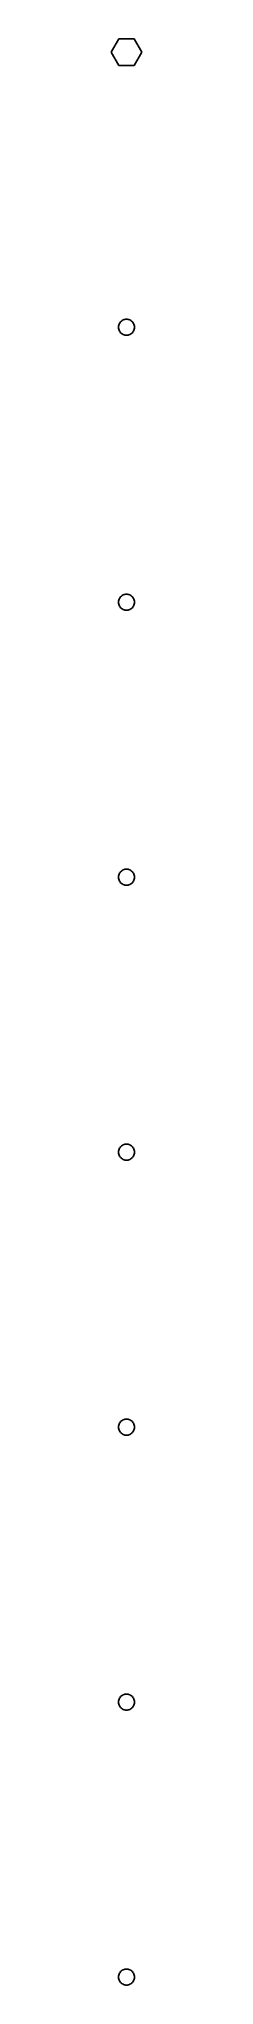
# Model space of a CAD drawing. Header units: metres. Extents: x -6 to 6, y -3 to 726.
import ezdxf

# ---------------------------------------------------------------- set-up
doc = ezdxf.new("R2010")
doc.units = ezdxf.units.M

msp = doc.modelspace()

# ---------------------------------------------------------------- linework, layer by layer
for p, q in [((-2.88499, 725.997), (-5.76999, 721)), ((2.88499, 725.997), (-2.88499, 725.997)), ((5.76999, 721), (2.88499, 725.997)), ((-5.76999, 721), (-2.88499, 716.003)), ((-2.88499, 716.003), (2.88499, 716.003)), ((2.88499, 716.003), (5.76999, 721)), ((-2.42705, 619.763), (-2.62891, 619.445)), ((-2.1869, 620.054), (-2.42705, 619.763)), ((-1.91226, 620.312), (-2.1869, 620.054)), ((-1.60747, 620.533), (-1.91226, 620.312)), ((-1.27733, 620.714), (-1.60747, 620.533)), ((-0.927048, 620.853), (-1.27733, 620.714)), ((-0.562134, 620.947), (-0.927048, 620.853)), ((-0.18837, 620.994), (-0.562134, 620.947)), ((0.18837, 620.994), (-0.18837, 620.994)), ((0.562134, 620.947), (0.18837, 620.994)), ((0.927048, 620.853), (0.562134, 620.947)), ((1.27733, 620.714), (0.927048, 620.853)), ((1.60747, 620.533), (1.27733, 620.714)), ((1.91226, 620.312), (1.60747, 620.533)), ((2.1869, 620.054), (1.91226, 620.312)), ((2.42705, 619.763), (2.1869, 620.054)), ((2.62891, 619.445), (2.42705, 619.763)), ((-2.97633, 618.376), (-3, 618)), ((-3, 618), (-2.97633, 617.624)), ((-2.90575, 618.746), (-2.97633, 618.376)), ((-2.97633, 617.624), (-2.90575, 617.254)), ((-2.78932, 619.104), (-2.90575, 618.746)), ((-2.90575, 617.254), (-2.78932, 616.896)), ((-2.62891, 619.445), (-2.78932, 619.104)), ((-2.78932, 616.896), (-2.62891, 616.555)), ((-2.62891, 616.555), (-2.42705, 616.237)), ((-2.42705, 616.237), (-2.1869, 615.946)), ((-2.1869, 615.946), (-1.91226, 615.688)), ((-1.91226, 615.688), (-1.60747, 615.467)), ((-1.60747, 615.467), (-1.27733, 615.286)), ((-1.27733, 615.286), (-0.927048, 615.147)), ((-0.927048, 615.147), (-0.562134, 615.053)), ((-0.562134, 615.053), (-0.18837, 615.006)), ((-0.18837, 615.006), (0.18837, 615.006)), ((0.18837, 615.006), (0.562134, 615.053)), ((0.562134, 615.053), (0.927048, 615.147)), ((0.927048, 615.147), (1.27733, 615.286)), ((1.27733, 615.286), (1.60747, 615.467)), ((1.60747, 615.467), (1.91226, 615.688)), ((1.91226, 615.688), (2.1869, 615.946)), ((2.1869, 615.946), (2.42705, 616.237)), ((2.42705, 616.237), (2.62891, 616.555)), ((2.78932, 619.104), (2.62891, 619.445)), ((2.62891, 616.555), (2.78932, 616.896)), ((2.90575, 618.746), (2.78932, 619.104)), ((2.78932, 616.896), (2.90575, 617.254)), ((2.97633, 618.376), (2.90575, 618.746)), ((2.90575, 617.254), (2.97633, 617.624)), ((3, 618), (2.97633, 618.376)), ((2.97633, 617.624), (3, 618)), ((-1.27733, 517.714), (-1.60747, 517.533)), ((-0.927048, 517.853), (-1.27733, 517.714)), ((-0.562134, 517.947), (-0.927048, 517.853)), ((-0.18837, 517.994), (-0.562134, 517.947)), ((0.18837, 517.994), (-0.18837, 517.994)), ((0.562134, 517.947), (0.18837, 517.994)), ((0.927048, 517.853), (0.562134, 517.947)), ((1.27733, 517.714), (0.927048, 517.853)), ((1.60747, 517.533), (1.27733, 517.714)), ((-2.97633, 515.376), (-3, 515)), ((-3, 515), (-2.97633, 514.624)), ((-2.90575, 515.746), (-2.97633, 515.376)), ((-2.97633, 514.624), (-2.90575, 514.254)), ((-2.78932, 516.104), (-2.90575, 515.746)), ((-2.90575, 514.254), (-2.78932, 513.896)), ((-2.62891, 516.445), (-2.78932, 516.104)), ((-2.78932, 513.896), (-2.62891, 513.555)), ((-2.42705, 516.763), (-2.62891, 516.445)), ((-2.62891, 513.555), (-2.42705, 513.237)), ((-2.1869, 517.054), (-2.42705, 516.763)), ((-2.42705, 513.237), (-2.1869, 512.946)), ((-1.91226, 517.312), (-2.1869, 517.054)), ((-2.1869, 512.946), (-1.91226, 512.688)), ((-1.60747, 517.533), (-1.91226, 517.312)), ((-1.91226, 512.688), (-1.60747, 512.467)), ((-1.60747, 512.467), (-1.27733, 512.286)), ((-1.27733, 512.286), (-0.927048, 512.147)), ((-0.927048, 512.147), (-0.562134, 512.053)), ((-0.562134, 512.053), (-0.18837, 512.006)), ((-0.18837, 512.006), (0.18837, 512.006)), ((0.18837, 512.006), (0.562134, 512.053)), ((0.562134, 512.053), (0.927048, 512.147)), ((0.927048, 512.147), (1.27733, 512.286)), ((1.27733, 512.286), (1.60747, 512.467)), ((1.91226, 517.312), (1.60747, 517.533)), ((1.60747, 512.467), (1.91226, 512.688)), ((2.1869, 517.054), (1.91226, 517.312)), ((1.91226, 512.688), (2.1869, 512.946)), ((2.42705, 516.763), (2.1869, 517.054)), ((2.1869, 512.946), (2.42705, 513.237)), ((2.62891, 516.445), (2.42705, 516.763)), ((2.42705, 513.237), (2.62891, 513.555)), ((2.78932, 516.104), (2.62891, 516.445)), ((2.62891, 513.555), (2.78932, 513.896)), ((2.90575, 515.746), (2.78932, 516.104)), ((2.78932, 513.896), (2.90575, 514.254)), ((2.97633, 515.376), (2.90575, 515.746)), ((2.90575, 514.254), (2.97633, 514.624)), ((3, 515), (2.97633, 515.376)), ((2.97633, 514.624), (3, 515)), ((-2.97633, 412.376), (-3, 412)), ((-3, 412), (-2.97633, 411.624)), ((-2.90575, 412.746), (-2.97633, 412.376)), ((-2.97633, 411.624), (-2.90575, 411.254)), ((-2.78932, 413.104), (-2.90575, 412.746)), ((-2.90575, 411.254), (-2.78932, 410.896)), ((-2.62891, 413.445), (-2.78932, 413.104)), ((-2.78932, 410.896), (-2.62891, 410.555)), ((-2.42705, 413.763), (-2.62891, 413.445)), ((-2.62891, 410.555), (-2.42705, 410.237)), ((-2.1869, 414.054), (-2.42705, 413.763)), ((-2.42705, 410.237), (-2.1869, 409.946)), ((-1.91226, 414.312), (-2.1869, 414.054)), ((-2.1869, 409.946), (-1.91226, 409.688)), ((-1.60747, 414.533), (-1.91226, 414.312)), ((-1.91226, 409.688), (-1.60747, 409.467)), ((-1.27733, 414.714), (-1.60747, 414.533)), ((-1.60747, 409.467), (-1.27733, 409.286)), ((-0.927048, 414.853), (-1.27733, 414.714)), ((-1.27733, 409.286), (-0.927048, 409.147)), ((-0.562134, 414.947), (-0.927048, 414.853)), ((-0.927048, 409.147), (-0.562134, 409.053)), ((-0.18837, 414.994), (-0.562134, 414.947)), ((-0.562134, 409.053), (-0.18837, 409.006)), ((0.18837, 414.994), (-0.18837, 414.994)), ((-0.18837, 409.006), (0.18837, 409.006)), ((0.562134, 414.947), (0.18837, 414.994)), ((0.18837, 409.006), (0.562134, 409.053)), ((0.927048, 414.853), (0.562134, 414.947)), ((0.562134, 409.053), (0.927048, 409.147)), ((1.27733, 414.714), (0.927048, 414.853)), ((0.927048, 409.147), (1.27733, 409.286)), ((1.60747, 414.533), (1.27733, 414.714)), ((1.27733, 409.286), (1.60747, 409.467)), ((1.91226, 414.312), (1.60747, 414.533)), ((1.60747, 409.467), (1.91226, 409.688)), ((2.1869, 414.054), (1.91226, 414.312)), ((1.91226, 409.688), (2.1869, 409.946)), ((2.42705, 413.763), (2.1869, 414.054)), ((2.1869, 409.946), (2.42705, 410.237)), ((2.62891, 413.445), (2.42705, 413.763)), ((2.42705, 410.237), (2.62891, 410.555)), ((2.78932, 413.104), (2.62891, 413.445)), ((2.62891, 410.555), (2.78932, 410.896)), ((2.90575, 412.746), (2.78932, 413.104)), ((2.78932, 410.896), (2.90575, 411.254)), ((2.97633, 412.376), (2.90575, 412.746)), ((2.90575, 411.254), (2.97633, 411.624)), ((3, 412), (2.97633, 412.376)), ((2.97633, 411.624), (3, 412)), ((-2.97633, 309.376), (-3, 309)), ((-3, 309), (-2.97633, 308.624)), ((-2.90575, 309.746), (-2.97633, 309.376)), ((-2.97633, 308.624), (-2.90575, 308.254)), ((-2.78932, 310.104), (-2.90575, 309.746)), ((-2.90575, 308.254), (-2.78932, 307.896)), ((-2.62891, 310.445), (-2.78932, 310.104)), ((-2.78932, 307.896), (-2.62891, 307.555)), ((-2.42705, 310.763), (-2.62891, 310.445)), ((-2.62891, 307.555), (-2.42705, 307.237)), ((-2.1869, 311.054), (-2.42705, 310.763)), ((-2.42705, 307.237), (-2.1869, 306.946)), ((-1.91226, 311.312), (-2.1869, 311.054)), ((-2.1869, 306.946), (-1.91226, 306.688)), ((-1.60747, 311.533), (-1.91226, 311.312)), ((-1.91226, 306.688), (-1.60747, 306.467)), ((-1.27733, 311.714), (-1.60747, 311.533)), ((-1.60747, 306.467), (-1.27733, 306.286)), ((-0.927048, 311.853), (-1.27733, 311.714)), ((-1.27733, 306.286), (-0.927048, 306.147)), ((-0.562134, 311.947), (-0.927048, 311.853)), ((-0.18837, 311.994), (-0.562134, 311.947)), ((0.18837, 311.994), (-0.18837, 311.994)), ((0.562134, 311.947), (0.18837, 311.994)), ((0.927048, 311.853), (0.562134, 311.947)), ((1.27733, 311.714), (0.927048, 311.853)), ((0.927048, 306.147), (1.27733, 306.286)), ((1.60747, 311.533), (1.27733, 311.714)), ((1.27733, 306.286), (1.60747, 306.467)), ((1.91226, 311.312), (1.60747, 311.533)), ((1.60747, 306.467), (1.91226, 306.688)), ((2.1869, 311.054), (1.91226, 311.312)), ((1.91226, 306.688), (2.1869, 306.946)), ((2.42705, 310.763), (2.1869, 311.054)), ((2.1869, 306.946), (2.42705, 307.237)), ((2.62891, 310.445), (2.42705, 310.763)), ((2.42705, 307.237), (2.62891, 307.555)), ((2.78932, 310.104), (2.62891, 310.445)), ((2.62891, 307.555), (2.78932, 307.896)), ((2.90575, 309.746), (2.78932, 310.104)), ((2.78932, 307.896), (2.90575, 308.254)), ((2.97633, 309.376), (2.90575, 309.746)), ((2.90575, 308.254), (2.97633, 308.624)), ((3, 309), (2.97633, 309.376)), ((2.97633, 308.624), (3, 309)), ((-0.927048, 306.147), (-0.562134, 306.053)), ((-0.562134, 306.053), (-0.18837, 306.006)), ((-0.18837, 306.006), (0.18837, 306.006)), ((0.18837, 306.006), (0.562134, 306.053)), ((0.562134, 306.053), (0.927048, 306.147)), ((-2.97633, 206.376), (-3, 206)), ((-3, 206), (-2.97633, 205.624)), ((-2.90575, 206.746), (-2.97633, 206.376)), ((-2.97633, 205.624), (-2.90575, 205.254)), ((-2.78932, 207.104), (-2.90575, 206.746)), ((-2.90575, 205.254), (-2.78932, 204.896)), ((-2.62891, 207.445), (-2.78932, 207.104)), ((-2.78932, 204.896), (-2.62891, 204.555)), ((-2.42705, 207.763), (-2.62891, 207.445)), ((-2.62891, 204.555), (-2.42705, 204.237)), ((-2.1869, 208.054), (-2.42705, 207.763)), ((-2.42705, 204.237), (-2.1869, 203.946)), ((-1.91226, 208.312), (-2.1869, 208.054)), ((-1.60747, 208.533), (-1.91226, 208.312)), ((-1.27733, 208.714), (-1.60747, 208.533)), ((-0.927048, 208.853), (-1.27733, 208.714)), ((-0.562134, 208.947), (-0.927048, 208.853)), ((-0.18837, 208.994), (-0.562134, 208.947)), ((0.18837, 208.994), (-0.18837, 208.994)), ((0.562134, 208.947), (0.18837, 208.994)), ((0.927048, 208.853), (0.562134, 208.947)), ((1.27733, 208.714), (0.927048, 208.853)), ((1.60747, 208.533), (1.27733, 208.714)), ((1.91226, 208.312), (1.60747, 208.533)), ((2.1869, 208.054), (1.91226, 208.312)), ((2.42705, 207.763), (2.1869, 208.054)), ((2.1869, 203.946), (2.42705, 204.237)), ((2.62891, 207.445), (2.42705, 207.763)), ((2.42705, 204.237), (2.62891, 204.555)), ((2.78932, 207.104), (2.62891, 207.445)), ((2.62891, 204.555), (2.78932, 204.896)), ((2.90575, 206.746), (2.78932, 207.104)), ((2.78932, 204.896), (2.90575, 205.254)), ((2.97633, 206.376), (2.90575, 206.746)), ((2.90575, 205.254), (2.97633, 205.624)), ((3, 206), (2.97633, 206.376)), ((2.97633, 205.624), (3, 206)), ((-2.1869, 203.946), (-1.91226, 203.688)), ((-1.91226, 203.688), (-1.60747, 203.467)), ((-1.60747, 203.467), (-1.27733, 203.286)), ((-1.27733, 203.286), (-0.927048, 203.147)), ((-0.927048, 203.147), (-0.562134, 203.053)), ((-0.562134, 203.053), (-0.18837, 203.006)), ((-0.18837, 203.006), (0.18837, 203.006)), ((0.18837, 203.006), (0.562134, 203.053)), ((0.562134, 203.053), (0.927048, 203.147)), ((0.927048, 203.147), (1.27733, 203.286)), ((1.27733, 203.286), (1.60747, 203.467)), ((1.60747, 203.467), (1.91226, 203.688)), ((1.91226, 203.688), (2.1869, 203.946)), ((-2.97633, 103.376), (-3, 103)), ((-3, 103), (-2.97633, 102.624)), ((-2.90575, 103.746), (-2.97633, 103.376)), ((-2.97633, 102.624), (-2.90575, 102.254)), ((-2.78932, 104.104), (-2.90575, 103.746)), ((-2.90575, 102.254), (-2.78932, 101.896)), ((-2.62891, 104.445), (-2.78932, 104.104)), ((-2.42705, 104.763), (-2.62891, 104.445)), ((-2.1869, 105.054), (-2.42705, 104.763)), ((-1.91226, 105.312), (-2.1869, 105.054)), ((-1.60747, 105.533), (-1.91226, 105.312)), ((-1.27733, 105.714), (-1.60747, 105.533)), ((-0.927048, 105.853), (-1.27733, 105.714)), ((-0.562134, 105.947), (-0.927048, 105.853)), ((-0.18837, 105.994), (-0.562134, 105.947)), ((0.18837, 105.994), (-0.18837, 105.994)), ((0.562134, 105.947), (0.18837, 105.994)), ((0.927048, 105.853), (0.562134, 105.947)), ((1.27733, 105.714), (0.927048, 105.853)), ((1.60747, 105.533), (1.27733, 105.714)), ((1.91226, 105.312), (1.60747, 105.533)), ((2.1869, 105.054), (1.91226, 105.312)), ((2.42705, 104.763), (2.1869, 105.054)), ((2.62891, 104.445), (2.42705, 104.763)), ((2.78932, 104.104), (2.62891, 104.445)), ((2.90575, 103.746), (2.78932, 104.104)), ((2.78932, 101.896), (2.90575, 102.254)), ((2.97633, 103.376), (2.90575, 103.746)), ((2.90575, 102.254), (2.97633, 102.624)), ((3, 103), (2.97633, 103.376)), ((2.97633, 102.624), (3, 103)), ((-2.78932, 101.896), (-2.62891, 101.555)), ((-2.62891, 101.555), (-2.42705, 101.237)), ((-2.42705, 101.237), (-2.1869, 100.946)), ((-2.1869, 100.946), (-1.91226, 100.688)), ((-1.91226, 100.688), (-1.60747, 100.467)), ((-1.60747, 100.467), (-1.27733, 100.286)), ((-1.27733, 100.286), (-0.927048, 100.147)), ((-0.927048, 100.147), (-0.562134, 100.053)), ((-0.562134, 100.053), (-0.18837, 100.006)), ((-0.18837, 100.006), (0.18837, 100.006)), ((0.18837, 100.006), (0.562134, 100.053)), ((0.562134, 100.053), (0.927048, 100.147)), ((0.927048, 100.147), (1.27733, 100.286)), ((1.27733, 100.286), (1.60747, 100.467)), ((1.60747, 100.467), (1.91226, 100.688)), ((1.91226, 100.688), (2.1869, 100.946)), ((2.1869, 100.946), (2.42705, 101.237)), ((2.42705, 101.237), (2.62891, 101.555)), ((2.62891, 101.555), (2.78932, 101.896)), ((-2.97633, 0.375992), (-3, 0)), ((-3, 0), (-2.97633, -0.375992)), ((-2.90575, 0.746063), (-2.97633, 0.375992)), ((-2.78932, 1.10437), (-2.90575, 0.746063)), ((-2.62891, 1.44525), (-2.78932, 1.10437)), ((-2.42705, 1.76335), (-2.62891, 1.44525)), ((-2.1869, 2.05363), (-2.42705, 1.76335)), ((-1.91226, 2.31154), (-2.1869, 2.05363)), ((-1.60747, 2.53297), (-1.91226, 2.31154)), ((-1.27733, 2.71448), (-1.60747, 2.53297)), ((-0.927048, 2.85316), (-1.27733, 2.71448)), ((-0.562134, 2.94685), (-0.927048, 2.85316)), ((-0.18837, 2.99408), (-0.562134, 2.94685)), ((0.18837, 2.99408), (-0.18837, 2.99408)), ((0.562134, 2.94685), (0.18837, 2.99408)), ((0.927048, 2.85316), (0.562134, 2.94685)), ((1.27733, 2.71448), (0.927048, 2.85316)), ((1.60747, 2.53297), (1.27733, 2.71448)), ((1.91226, 2.31154), (1.60747, 2.53297)), ((2.1869, 2.05363), (1.91226, 2.31154)), ((2.42705, 1.76335), (2.1869, 2.05363)), ((2.62891, 1.44525), (2.42705, 1.76335)), ((2.78932, 1.10437), (2.62891, 1.44525)), ((2.90575, 0.746063), (2.78932, 1.10437)), ((2.97633, 0.375992), (2.90575, 0.746063)), ((3, 0), (2.97633, 0.375992)), ((2.97633, -0.375992), (3, 0)), ((-2.97633, -0.375992), (-2.90575, -0.746063)), ((-2.90575, -0.746063), (-2.78932, -1.10437)), ((-2.78932, -1.10437), (-2.62891, -1.44525)), ((-2.62891, -1.44525), (-2.42705, -1.76335)), ((-2.42705, -1.76335), (-2.1869, -2.05363)), ((-2.1869, -2.05363), (-1.91226, -2.31154)), ((-1.91226, -2.31154), (-1.60747, -2.53297)), ((-1.60747, -2.53297), (-1.27733, -2.71448)), ((-1.27733, -2.71448), (-0.927048, -2.85316)), ((-0.927048, -2.85316), (-0.562134, -2.94685)), ((-0.562134, -2.94685), (-0.18837, -2.99408)), ((-0.18837, -2.99408), (0.18837, -2.99408)), ((0.18837, -2.99408), (0.562134, -2.94685)), ((0.562134, -2.94685), (0.927048, -2.85316)), ((0.927048, -2.85316), (1.27733, -2.71448)), ((1.27733, -2.71448), (1.60747, -2.53297)), ((1.60747, -2.53297), (1.91226, -2.31154)), ((1.91226, -2.31154), (2.1869, -2.05363)), ((2.1869, -2.05363), (2.42705, -1.76335)), ((2.42705, -1.76335), (2.62891, -1.44525)), ((2.62891, -1.44525), (2.78932, -1.10437)), ((2.78932, -1.10437), (2.90575, -0.746063)), ((2.90575, -0.746063), (2.97633, -0.375992))]:
    msp.add_line(p, q)

doc.saveas('drawing.dxf')
